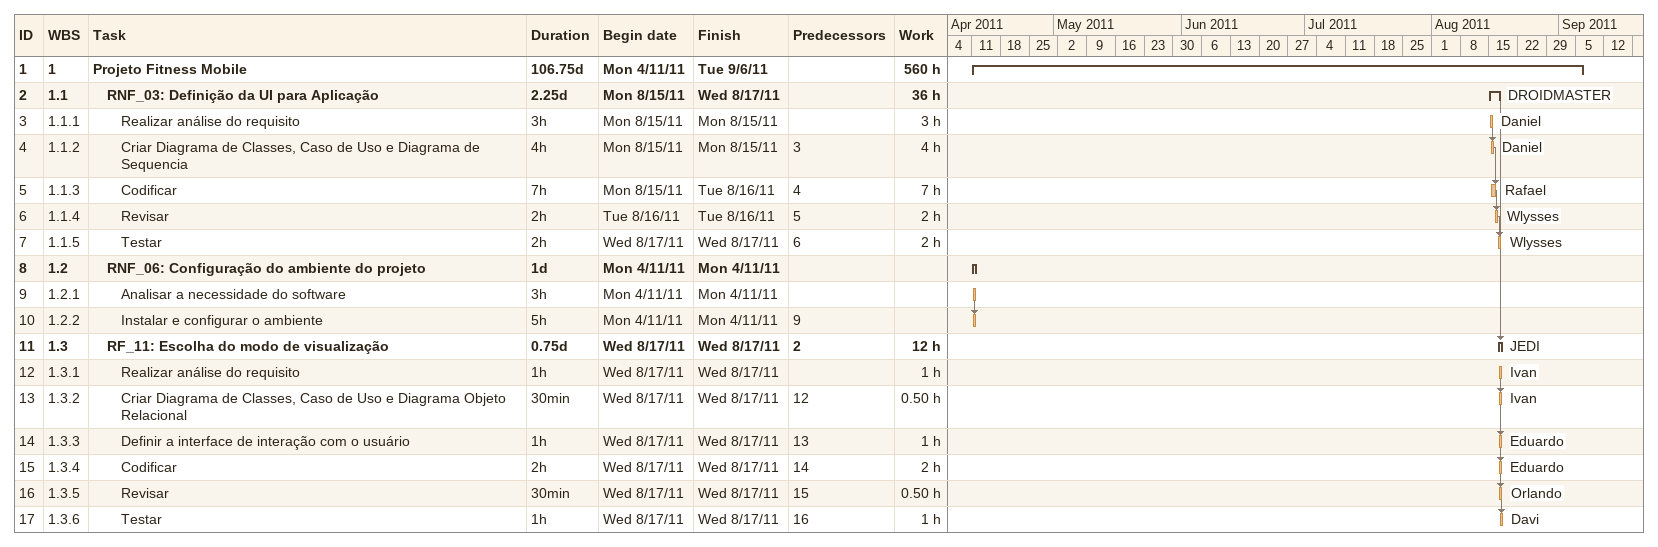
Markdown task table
| ID | WBS | Task | Duration | Start | Finish | Predecessors | Resources | Work (h) |
|---|---|---|---|---|---|---|---|---|
| 1 | 1 | **Projeto Fitness Mobile** | 106.75d | 2011-04-11 | 2011-09-06 |  |  | 560 |
| 2 | 1.1 | **RNF_03: Definição da UI para Aplicação** | 2.25d | 2011-08-15 | 2011-08-17 |  | DROIDMASTER | 36 |
| 3 | 1.1.1 | Realizar análise do requisito | 3h | 2011-08-15 | 2011-08-15 |  | Daniel | 3 |
| 4 | 1.1.2 | Criar Diagrama de Classes, Caso de Uso e Diagrama de Sequencia | 4h | 2011-08-15 | 2011-08-15 | 3 | Daniel | 4 |
| 5 | 1.1.3 | Codificar | 7h | 2011-08-15 | 2011-08-16 | 4 | Rafael | 7 |
| 6 | 1.1.4 | Revisar | 2h | 2011-08-16 | 2011-08-16 | 5 | Wlysses | 2 |
| 7 | 1.1.5 | Testar | 2h | 2011-08-17 | 2011-08-17 | 6 | Wlysses | 2 |
| 8 | 1.2 | **RNF_06: Configuração do ambiente do projeto** | 1d | 2011-04-11 | 2011-04-11 |  |  |  |
| 9 | 1.2.1 | Analisar a necessidade do software | 3h | 2011-04-11 | 2011-04-11 |  |  |  |
| 10 | 1.2.2 | Instalar e configurar o ambiente | 5h | 2011-04-11 | 2011-04-11 | 9 |  |  |
| 11 | 1.3 | **RF_11: Escolha do modo de visualização** | 0.75d | 2011-08-17 | 2011-08-17 | 2 | JEDI | 12 |
| 12 | 1.3.1 | Realizar análise do requisito | 1h | 2011-08-17 | 2011-08-17 |  | Ivan | 1 |
| 13 | 1.3.2 | Criar Diagrama de Classes, Caso de Uso e Diagrama Objeto Relacional | 30min | 2011-08-17 | 2011-08-17 | 12 | Ivan | 0.50 |
| 14 | 1.3.3 | Definir a interface de interação com o usuário | 1h | 2011-08-17 | 2011-08-17 | 13 | Eduardo | 1 |
| 15 | 1.3.4 | Codificar | 2h | 2011-08-17 | 2011-08-17 | 14 | Eduardo | 2 |
| 16 | 1.3.5 | Revisar | 30min | 2011-08-17 | 2011-08-17 | 15 | Orlando | 0.50 |
| 17 | 1.3.6 | Testar | 1h | 2011-08-17 | 2011-08-17 | 16 | Davi | 1 |
